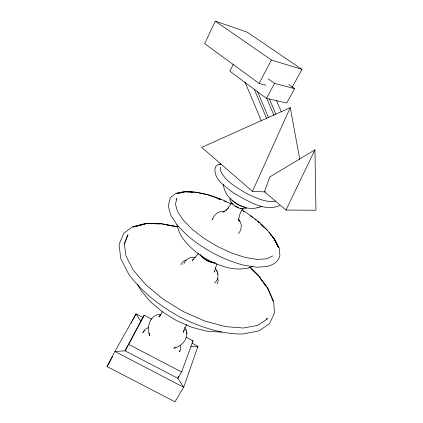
<?xml version="1.0" encoding="UTF-8"?>
<svg xmlns="http://www.w3.org/2000/svg" width="423" height="423" viewBox="0 0 423 423"><rect width="100%" height="100%" fill="white"/><g stroke="black" fill="none" stroke-linecap="round" stroke-linejoin="round"><path stroke-width="0.63" d="M238.773 218.675L238.746 220.938L238.387 220.119M184.671 327.365C190.932 336.047 182.715 346.363 173.811 348.261L174.916 347.621M214.482 271.069L214.387 272.111L216.814 263.873M220.515 167.074L220.198 170.025C224.787 181.07 236.177 187.215 245.916 193.131C255.08 197.314 265.21 202.992 275.569 201.11M238.752 219.553C239.058 215.55 240.56 211.68 243.003 208.502M183.889 330.151L183.556 332.319L184.677 328.354L186.86 324.399M179.759 350.572L179.564 351.851L180.161 350.81L180.653 347.627L180.135 345.247M183.804 264.185C184.761 259.029 190.762 256.534 195.553 257.316M143.037 317.53L136.026 313.861L114.908 351.46L107.045 366.545L174.99 401.85L183.682 387.272L177.877 378.331L181.599 371.991L193.036 340.811L186.051 337.152M178.564 376.475L177.877 378.331L125.097 350.826L114.908 351.46L183.682 387.272L197.964 346.289L192.121 343.227M124.214 244.076L127.973 234.707L124.373 244.119L126.028 256.158L133.266 270.086L145.872 284.827L163.008 299.098L183.228 311.545L204.674 320.983L225.343 326.598L243.421 328.031L257.538 325.419L265.856 319.915L267.347 318.228L266.326 319.846M231.386 202.31L230.419 204.526L227.748 208.528L228.198 208.053L226.083 210.273L226.575 209.745L222.826 212.462M252.436 191.381L290.252 107.669L201.713 147.357L252.436 191.381L265.522 191.92M292.171 87.233L301.953 69.383L247.196 32.169L215.323 21.15L204.669 43.627L259.114 83.447L266.035 85.203M285.959 210.062L314.95 149.805L269.8 176.962L264.449 191.656L285.959 210.062L315.955 210.231L314.95 149.805M233.38 64.174L229.863 71.201L266.495 98.411L286.736 103.011L294.651 88.634L288.793 84.494M162.421 311.577L159.249 316.764L160.539 315.22L158.768 316.991L159.841 316.467M176.185 199.841L176.872 198.487L175.429 204.166L177.549 211.548L183.281 220.161L192.343 229.372L204.108 238.435L217.644 246.583L231.799 253.113L245.382 257.496L257.284 259.421L266.633 258.839L272.851 255.92M131.135 323.225L131.749 322.051M132.357 320.883L136.026 313.861L140.885 321.348L125.097 350.826L144.143 315.204L151.709 319.164M259.114 83.447L271.397 60.008L301.953 69.383M140.885 321.348L144.143 315.204M266.495 98.411L274.532 83.379L294.651 88.634M180.843 264.745L181.731 263.09L183.434 261.245L186.215 260.193M230.435 198.064L229.863 199.952C232.275 205.858 239.762 210.157 246.054 208.587L246.625 207.915M107.045 366.545L112.777 356.319M238.519 233.538C241.586 229.901 242.511 224.227 239.228 220.446M216.973 283.812L217.908 282.189L218.12 279.561L217.708 278.339M192.402 341.9L193.036 340.811M197.292 347.426L197.964 346.289L190.842 346.733M175.725 347.325L176.016 346.976M144.777 330.21L142.752 332.61L145.343 329.157L148.436 327.608M198.54 253.477L192.343 260.462L193.332 259.347M213.039 218.881L212.325 219.616C213.996 214.477 218.998 210.379 224.576 211.717M214.546 282.876C219.32 279.28 218.723 272.089 214.974 267.965M242.596 208.967L243.024 208.602M279.645 205.567C264.713 212.383 247.402 200.539 234.622 193.713C226.68 187.326 211.738 178.945 215.556 166.577L218.49 164.293L220.795 163.95M219.384 164.41L219.114 164.547L221.049 164.261M177.073 224.692C179.22 237.789 189.811 247.439 199.915 254.974L200.708 255.518C215.08 264.597 233.438 272.549 250.501 267.341M249.031 268.045L252.854 266.231M261.974 206.234L259.696 207.064M231.83 199.994C238.509 206.144 248.528 210.189 257.612 207.682M257.348 207.767L259.986 206.974M145.538 223.857L133.123 227.082L146.051 223.698L161.152 223.751L178.03 226.839M185.047 191.857L176.83 193.544L185.813 191.698C201.808 191.529 217.237 196.906 231.349 204.066M161.237 314.305C150.207 313.94 146.215 326.953 149.694 335.656L149.261 332.991M187.363 191.793L186.183 191.899L192.624 192.264M221.774 332.155L206.371 331.146L191.704 327.259L176.571 320.66L162.792 312.148L150.472 301.81L140.843 290.331L137.724 284.314M156.103 223.889L160.729 223.904M195.199 192.407L196.484 192.481M214.63 263.085C208.994 262.397 203.421 259.442 200.068 254.805M215.402 262.979C209.501 262.234 203.981 259.077 200.042 254.657M177.544 226.702L160.454 223.571L145.147 223.513L132.362 226.807L123.632 233.448L119.471 243.563L119.085 245.351L120.862 258.892L128.682 274.125C142.091 292.51 160.534 306.236 180.261 317.208C199.735 326.773 220.684 334.165 242.633 334.033L258.992 330.865L269.493 323.685L274.501 313.089L273.66 301.488L268.039 288.539L258.479 275.484L250.236 267.331M164.499 224.597L165.758 224.825M167.011 225.057L168.269 225.285M171.41 225.861L172.669 226.088M173.927 226.321L175.185 226.548M240.37 208.38L241.417 208.608M243.204 206.741L245.393 207.228M207.545 194.839L195.389 192.164L184.449 191.529L176.111 193.232L170.458 197.541L168.232 205.721L170.569 214.799L177.041 224.957L187.13 235.304C203.452 249.158 222.678 259.595 243.399 265.115L256.835 267.251L266.908 266.479C272.735 265.316 278.329 261.837 279.904 255.704L279.228 248.074L274.834 239.487C266.22 227.363 254.725 217.528 241.945 210.014M195.569 192.449L196.843 192.735M209.671 261.61L211.5 262.181M208.174 194.977L221.007 199.55M217.448 198.387L220.478 199.466M217.538 198.45L219.405 199.117M207.185 260.473L209.174 261.382M242.125 206.281C232.713 202.829 224.079 194.649 223.339 184.216M238.614 207.756L235.051 205.858M223.957 200.946L226.316 202.067M128.539 344.317L181.599 371.991M243.056 211.088L244.187 211.764M215.323 21.15L271.397 60.008M268.129 78.778L274.532 83.379M250.041 215.741L252.6 217.618M254.651 219.119L256.19 220.251M203.262 257.824L204.298 258.638M257.723 221.377L259.146 222.683M260.563 223.989L267.177 230.08M258.03 221.779L258.992 222.667M261.403 224.883L264.29 227.542M233.073 204.325L231.688 202.807M250.03 267.156L258.009 275.045L267.436 287.926L273.041 301.033L273.015 300.737M251.257 268.711L258.083 275.463M268.938 232.502L269.763 233.512M270.583 234.522L271.809 236.039M272.629 237.049L273.861 238.567L273.364 237.573L277.9 246.609L277.319 245.44M270.509 234.569L271.693 236.034M272.486 237.007L274.464 239.444L278.593 247.667L274.21 238.752M238.308 219.257L239.968 221.414M260.357 278.572L262.255 281.163M263.767 283.236L266.046 286.35M276.346 100.251L281.316 111.762M269.388 99.014L275.875 114.157M266.807 98.58L274.03 115.479M257.38 91.294L268.653 117.853M254.265 89.29L266.612 118.461M244.943 81.914L261.287 120.809M216.729 270.598L217.078 271.629M217.554 273.041L217.951 274.22M185.877 329.533L186.109 330.506M186.606 332.637L186.876 333.752M290.252 107.669L299.785 159.36"/></g></svg>
